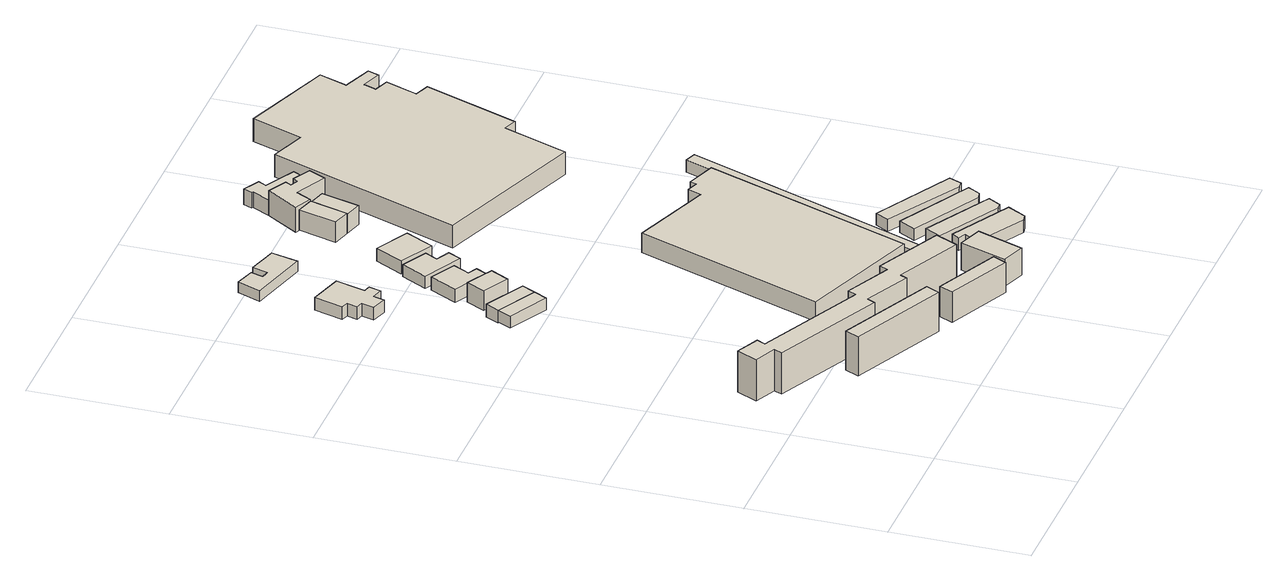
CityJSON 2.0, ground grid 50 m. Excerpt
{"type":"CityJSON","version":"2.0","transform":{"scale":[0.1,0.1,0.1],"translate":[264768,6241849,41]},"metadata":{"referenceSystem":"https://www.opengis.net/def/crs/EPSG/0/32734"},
"CityObjects":{
"building1":{"type":"Building","attributes":{"building":"apartments","building:levels":"3","building:flats":"6","footprint":{"type":"Polygon"},"plus_code":"C3X4XHXC+XXV","ground_height":65,"building_height":9.7,"roof_height":74.7},"geometry":[{"type":"Solid","lod":"1","boundaries":[[[[0,1,2,3]],[[1,4,5,2]],[[4,6,7,5]],[[6,0,3,7]],[[3,2,5,7]],[[6,4,1,0]]]]}]},
"building2":{"type":"Building","attributes":{"building":"apartments","building:levels":"3","building:flats":"22","footprint":{"type":"Polygon"},"plus_code":"C3X7XRX8+XVR","ground_height":59.26,"building_height":9.7,"roof_height":68.96},"geometry":[{"type":"Solid","lod":"1","boundaries":[[[[8,9,10,11]],[[9,12,13,10]],[[12,14,15,13]],[[14,16,17,15]],[[16,18,19,17]],[[18,20,21,19]],[[20,22,23,21]],[[22,24,25,23]],[[24,26,27,25]],[[26,28,29,27]],[[28,30,31,29]],[[30,32,33,31]],[[32,34,35,33]],[[34,36,37,35]],[[36,38,39,37]],[[38,8,11,39]],[[11,10,13,15,17,19,21,23,25,27,29,31,33,35,37,39]],[[38,36,34,32,30,28,26,24,22,20,18,16,14,12,9,8]]]]}]},
"building3":{"type":"Building","attributes":{"building":"apartments","building:levels":"3","building:flats":"4","footprint":{"type":"Polygon"},"plus_code":"C4XWX5XC+XXV","ground_height":62.28,"building_height":9.7,"roof_height":71.98},"geometry":[{"type":"Solid","lod":"1","boundaries":[[[[40,41,42,43]],[[41,44,45,42]],[[44,46,47,45]],[[46,40,43,47]],[[43,42,45,47]],[[46,44,41,40]]]]}]},
"building4":{"type":"Building","attributes":{"address":"39 Queens Park Road Woodstock Cape Town","building":"house","building:levels":"1","footprint":{"type":"Polygon"},"plus_code":"C2XQX9XJ+XCR","ground_height":54.56,"building_height":4.1,"roof_height":58.66},"geometry":[{"type":"Solid","lod":"1","boundaries":[[[[48,49,50,51]],[[49,52,53,50]],[[52,54,55,53]],[[54,48,51,55]],[[51,50,53,55]],[[54,52,49,48]]]]}]},
"building5":{"type":"Building","attributes":{"address":"37 Queens Park Road Woodstock Cape Town","building":"house","building:levels":"1","footprint":{"type":"Polygon"},"plus_code":"C2XVXXXR+X7R","ground_height":54.56,"building_height":4.1,"roof_height":58.66},"geometry":[{"type":"Solid","lod":"1","boundaries":[[[[56,57,55,51]],[[57,58,59,55]],[[58,60,61,59]],[[60,56,51,61]],[[51,55,59,61]],[[60,58,57,56]]]]}]},
"building6":{"type":"Building","attributes":{"address":"114 Upper Balfour Street Woodstock Cape Town","building":"house","building:levels":"1","footprint":{"type":"Polygon"},"plus_code":"C2XFXVXF+X8X","ground_height":50.2,"building_height":4.1,"roof_height":54.3},"geometry":[{"type":"Solid","lod":"1","boundaries":[[[[62,63,64,65]],[[63,66,67,64]],[[66,68,69,67]],[[68,70,71,69]],[[70,72,73,71]],[[72,74,75,73]],[[74,76,77,75]],[[76,78,79,77]],[[78,80,81,79]],[[80,82,83,81]],[[82,84,85,83]],[[84,62,65,85]],[[65,64,67,69,71,73,75,77,79,81,83,85]],[[84,82,80,78,76,74,72,70,68,66,63,62]]]]}]},
"building7":{"type":"Building","attributes":{"address":"35 Queens Park Road Woodstock Cape Town","building":"house","building:levels":"2","footprint":{"type":"Polygon"},"plus_code":"C3X5XFXP+X7X","ground_height":53.55,"building_height":6.9,"roof_height":60.45},"geometry":[{"type":"Solid","lod":"1","boundaries":[[[[86,87,88,89]],[[87,90,91,88]],[[90,92,93,91]],[[92,86,89,93]],[[89,88,91,93]],[[92,90,87,86]]]]}]},
"building8":{"type":"Building","attributes":{"address":"33 Queens Park Road Woodstock Cape Town","building":"house","building:levels":"1","footprint":{"type":"Polygon"},"plus_code":"C3XCX3X8+XQV","ground_height":52.78,"building_height":4.1,"roof_height":56.88},"geometry":[{"type":"Solid","lod":"1","boundaries":[[[[94,95,96,97]],[[95,98,99,96]],[[98,100,101,99]],[[100,102,103,101]],[[102,104,105,103]],[[104,94,97,105]],[[97,96,99,101,103,105]],[[104,102,100,98,95,94]]]]}]},
"building9":{"type":"Building","attributes":{"building":"apartments","building:levels":"3","building:flats":"4","footprint":{"type":"Polygon"},"plus_code":"C6X4XMXR+XXW","ground_height":59.41,"building_height":9.7,"roof_height":69.11},"geometry":[{"type":"Solid","lod":"1","boundaries":[[[[106,107,108,109]],[[107,110,111,108]],[[110,112,113,111]],[[112,106,109,113]],[[109,108,111,113]],[[112,110,107,106]]]]}]},
"building10":{"type":"Building","attributes":{"address":"40 Queens Park Road Salt River Cape Town","building":"house","building:levels":"1","footprint":{"type":"Polygon"},"plus_code":"C3X8X2X9+XMR","ground_height":47.95,"building_height":4.1,"roof_height":52.05},"geometry":[{"type":"Solid","lod":"1","boundaries":[[[[114,115,116,117]],[[115,118,119,116]],[[118,120,121,119]],[[120,122,123,121]],[[122,124,125,123]],[[124,126,127,125]],[[126,128,129,127]],[[128,114,117,129]],[[117,116,119,121,123,125,127,129]],[[128,126,124,122,120,118,115,114]]]]}]},
"building11":{"type":"Building","attributes":{"address":"31 Queens Park Road Woodstock Cape Town","building":"house","building:levels":"1","footprint":{"type":"Polygon"},"plus_code":"C3XPXHXF+X6W","ground_height":51.84,"building_height":4.1,"roof_height":55.94},"geometry":[{"type":"Solid","lod":"1","boundaries":[[[[130,131,132,133]],[[131,134,135,132]],[[134,136,137,135]],[[136,138,139,137]],[[138,140,141,139]],[[140,130,133,141]],[[133,132,135,137,139,141]],[[140,138,136,134,131,130]]]]}]},
"building12":{"type":"Building","attributes":{"address":"29 Queens Park Road Woodstock Cape Town","building":"house","building:levels":"1","footprint":{"type":"Polygon"},"plus_code":"C4X8X3XC+XWV","ground_height":50.14,"building_height":4.1,"roof_height":54.24},"geometry":[{"type":"Solid","lod":"1","boundaries":[[[[142,143,144,145]],[[143,146,147,144]],[[146,148,149,147]],[[148,142,145,149]],[[145,144,147,149]],[[148,146,143,142]]]]}]},
"building13":{"type":"Building","attributes":{"address":"47A Queens Park Road Salt River Cape Town","building":"industrial","building:levels":"2","footprint":{"type":"Polygon"},"plus_code":"C6XHXMXW+X4W","ground_height":46.08,"building_height":6.9,"roof_height":52.98},"geometry":[{"type":"Solid","lod":"1","boundaries":[[[[150,151,152,153]],[[151,154,155,152]],[[154,156,157,155]],[[156,158,159,157]],[[158,160,161,159]],[[160,162,163,161]],[[162,164,165,163]],[[164,150,153,165]],[[153,152,155,157,159,161,163,165]],[[164,162,160,158,156,154,151,150]]]]}]},
"building14":{"type":"Building","attributes":{"address":"113 Upper Balfour Street Salt River Cape Town","building":"house","building:levels":"2","footprint":{"type":"Polygon"},"plus_code":"C4XVXJXW+X2X","ground_height":48.67,"building_height":6.9,"roof_height":55.57},"geometry":[{"type":"Solid","lod":"1","boundaries":[[[[166,167,168,169,170,171]],[[167,172,173,169,168]],[[172,174,175,173]],[[174,166,171,170,175]],[[170,169,173,175]],[[174,172,167,166]]]]}]},
"building15":{"type":"Building","attributes":{"building":"warehouse","building:levels":"1","footprint":{"type":"Polygon"},"plus_code":"C8X2XHXH+XCX","ground_height":48.21,"building_height":4.1,"roof_height":52.31},"geometry":[{"type":"Solid","lod":"1","boundaries":[[[[176,177,178,179]],[[177,180,181,178]],[[180,182,183,181]],[[182,184,185,183]],[[184,186,187,185]],[[186,188,189,187]],[[188,190,191,189]],[[190,176,179,191]],[[179,178,181,183,185,187,189,191]],[[190,188,186,184,182,180,177,176]]]]}]},
"building16":{"type":"Building","attributes":{"address":"115 Upper Balfour Street Salt River Cape Town","building":"house","building:levels":"2","footprint":{"type":"Polygon"},"plus_code":"C5X6X8X5+X3V","ground_height":48.25,"building_height":6.9,"roof_height":55.15},"geometry":[{"type":"Solid","lod":"1","boundaries":[[[[167,166,171,168]],[[166,192,193,171]],[[192,194,195,193]],[[194,167,168,195]],[[168,171,193,195]],[[194,192,166,167]]]]}]},
"building17":{"type":"Building","attributes":{"building":"warehouse","building:levels":"1","footprint":{"type":"Polygon"},"plus_code":"C8X7XVXJ+X9X","ground_height":47.34,"building_height":4.1,"roof_height":51.44},"geometry":[{"type":"Solid","lod":"1","boundaries":[[[[196,197,198,199]],[[197,200,201,198]],[[200,202,203,201]],[[202,204,205,203]],[[204,196,199,205]],[[199,198,201,203,205]],[[204,202,200,197,196]]]]}]},
"building18":{"type":"Building","attributes":{"building":"warehouse","building:levels":"1","footprint":{"type":"Polygon"},"plus_code":"C8XFX9X9+X3W","ground_height":47.21,"building_height":4.1,"roof_height":51.31},"geometry":[{"type":"Solid","lod":"1","boundaries":[[[[206,207,208,209]],[[207,210,211,208]],[[210,212,213,211]],[[212,214,215,213]],[[214,206,209,215]],[[209,208,211,213,215]],[[214,212,210,207,206]]]]}]},
"building19":{"type":"Building","attributes":{"building":"warehouse","building:levels":"1","footprint":{"type":"Polygon"},"plus_code":"C7XXX4XF+XPX","ground_height":46.12,"building_height":4.1,"roof_height":50.22},"geometry":[{"type":"Solid","lod":"1","boundaries":[[[[216,217,218,219]],[[217,220,221,218]],[[220,222,223,221]],[[222,216,219,223]],[[219,218,221,223]],[[222,220,217,216]]]]}]},
"building20":{"type":"Building","attributes":{"address":"25A Queens Park Road Salt River Cape Town","building":"house","building:levels":"2","footprint":{"type":"Polygon"},"plus_code":"C5XHXJXW+X7W","ground_height":47.67,"building_height":6.9,"roof_height":54.57},"geometry":[{"type":"Solid","lod":"1","boundaries":[[[[224,225,226,227,228]],[[225,229,230,226]],[[229,231,232,230]],[[231,233,234,232]],[[233,235,236,237,234]],[[235,238,239,240,237,236]],[[238,241,242,240,239]],[[241,243,244,242]],[[243,245,246,247,244]],[[245,224,228,227,247,246]],[[227,226,230,232,234,237,240,242,244,247]],[[245,243,241,238,235,233,231,229,225,224]]]]}]},
"building21":{"type":"Building","attributes":{"building":"warehouse","building:levels":"1","footprint":{"type":"Polygon"},"plus_code":"C8XJXPXM+X2V","ground_height":47.06,"building_height":4.1,"roof_height":51.16},"geometry":[{"type":"Solid","lod":"1","boundaries":[[[[248,249,250,251]],[[249,252,253,250]],[[252,254,255,253]],[[254,256,257,255]],[[256,248,251,257]],[[251,250,253,255,257]],[[256,254,252,249,248]]]]}]},
"building22":{"type":"Building","attributes":{"address":"25 Queens Park Road Salt River Cape Town","building":"house","building:levels":"1","footprint":{"type":"Polygon"},"plus_code":"C5XMXFX6+XHV","ground_height":46.91,"building_height":4.1,"roof_height":51.01},"geometry":[{"type":"Solid","lod":"1","boundaries":[[[[224,245,246,228]],[[245,238,239,246]],[[238,235,236,239]],[[235,258,259,236]],[[258,260,261,259]],[[260,262,263,261]],[[262,264,265,263]],[[264,266,267,265]],[[266,268,269,267]],[[268,224,228,269]],[[228,246,239,236,259,261,263,265,267,269]],[[268,266,264,262,260,258,235,238,245,224]]]]}]},
"building23":{"type":"Building","attributes":{"address":"33 Brickfield Road Salt River Cape Town","building":"industrial","building:levels":"2","footprint":{"type":"Polygon"},"plus_code":"C7XJX8X2+X5X","ground_height":43.79,"building_height":6.9,"roof_height":50.69},"geometry":[{"type":"Solid","lod":"1","boundaries":[[[[270,271,272,273]],[[271,274,275,272]],[[274,276,277,275]],[[276,278,279,277]],[[278,280,281,279]],[[280,282,283,281]],[[282,284,285,283]],[[284,286,287,285]],[[286,288,289,287]],[[288,290,291,289]],[[290,292,293,291]],[[292,294,295,293]],[[294,296,297,295]],[[296,298,299,297]],[[298,300,301,299]],[[300,270,273,301]],[[273,272,275,277,279,281,283,285,287,289,291,293,295,297,299,301]],[[300,298,296,294,292,290,288,286,284,282,280,278,276,274,271,270]]]]}]}
},
"vertices":[
[513,147,187],[537,197,187],[537,197,337],[513,147,337],[178,364,187],[178,364,337],[154,313,187],[154,313,337],
[918,216,122],[957,298,122],[957,298,280],[918,216,280],[708,416,122],[708,416,280],[693,385,122],[693,385,280],[522,466,122],[522,466,280],[507,435,122],[507,435,280],[109,623,122],[109,623,280],[124,654,122],[124,654,280],[37,695,122],[37,695,280],[1,619,122],[1,619,280],[82,581,122],[82,581,280],[68,551,122],[68,551,280],[476,359,122],[476,359,280],[490,388,122],[490,388,280],[660,307,122],[660,307,280],[672,332,122],[672,332,280],
[833,60,194],[594,170,194],[594,170,310],[833,60,310],[571,120,194],[571,120,310],[809,10,194],[809,10,310],
[212,1585,132],[186,1535,132],[186,1535,177],[212,1585,177],[336,1457,132],[336,1457,177],[362,1506,132],[362,1506,177],
[212,1585,128],[362,1506,128],[388,1556,128],[388,1556,177],[238,1635,128],[238,1635,177],
[301,2176,85],[175,2212,85],[175,2212,133],[301,2176,133],[144,2105,85],[144,2105,133],[173,2097,85],[173,2097,133],[161,2058,85],[161,2058,133],[187,2051,85],[187,2051,133],[174,2005,85],[174,2005,133],[231,1988,85],[231,1988,133],[243,2028,85],[243,2028,133],[284,2016,85],[284,2016,133],[297,2061,85],[297,2061,133],[270,2068,85],[270,2068,133],
[422,1675,120],[324,1728,120],[324,1728,195],[422,1675,195],[288,1660,120],[288,1660,195],[386,1608,120],[386,1608,195],
[380,1871,108],[327,1771,108],[327,1771,159],[380,1871,159],[456,1704,108],[456,1704,159],[477,1745,108],[477,1745,159],[443,1763,108],[443,1763,159],[474,1822,108],[474,1822,159],
[1022,173,177],[932,205,177],[932,205,281],[1022,173,281],[872,34,177],[872,34,281],[961,3,177],[961,3,281],
[446,2448,70],[337,2479,70],[337,2479,110],[446,2448,110],[319,2422,70],[319,2422,110],[290,2429,70],[290,2429,110],[304,2474,70],[304,2474,110],[232,2496,70],[232,2496,110],[198,2410,70],[198,2410,110],[421,2349,70],[421,2349,110],
[394,1897,102],[539,1821,102],[539,1821,149],[394,1897,149],[564,1869,102],[564,1869,149],[513,1896,102],[513,1896,149],[538,1941,102],[538,1941,149],[444,1991,102],[444,1991,149],
[671,2049,83],[545,2115,83],[545,2115,132],[671,2049,132],[490,2012,83],[490,2012,132],[617,1946,83],[617,1946,132],
[1127,465,45],[1404,1226,45],[1404,1226,120],[1127,465,120],[1295,1265,45],[1295,1265,120],[1287,1241,45],[1287,1241,120],[1245,1256,45],[1245,1256,120],[1227,1206,45],[1227,1206,120],[927,1315,45],[927,1315,120],[676,628,45],[676,628,120],
[710,2271,68],[749,2410,68],[749,2410,141],[749,2410,146],[710,2271,146],[710,2271,141],[683,2429,68],[683,2429,146],[644,2289,68],[644,2289,146],
[1472,213,64],[1248,337,64],[1248,337,113],[1472,213,113],[1232,309,64],[1232,309,113],[1258,295,64],[1258,295,113],[1237,258,64],[1237,258,113],[1243,234,64],[1243,234,113],[1408,140,64],[1408,140,113],[1434,144,64],[1434,144,113],
[777,2252,68],[777,2252,141],[816,2392,68],[816,2392,141],
[1521,297,61],[1269,436,61],[1269,436,104],[1521,297,104],[1237,378,61],[1237,378,104],[1471,249,61],[1471,249,104],[1495,252,61],[1495,252,104],
[1570,384,59],[1291,534,59],[1291,534,103],[1570,384,103],[1257,472,59],[1257,472,103],[1519,332,59],[1519,332,103],[1545,338,59],[1545,338,103],
[1149,340,45],[1514,1320,45],[1514,1320,92],[1149,340,92],[1473,1335,45],[1473,1335,92],[1108,355,45],[1108,355,92],
[788,2568,40],[711,2449,40],[711,2449,136],[788,2568,136],[788,2568,100],[774,2420,40],[774,2420,136],[803,2474,40],[803,2474,136],[921,2417,40],[921,2417,136],[953,2479,40],[953,2479,100],[953,2479,136],[886,2515,40],[886,2515,100],[886,2515,136],[873,2497,40],[873,2497,136],[845,2510,40],[845,2510,136],[857,2531,40],[857,2531,100],[857,2531,136],
[1611,463,56],[1318,624,56],[1318,624,102],[1611,463,102],[1290,575,56],[1290,575,102],[1564,414,56],[1564,414,102],[1592,417,56],[1592,417,102],
[988,2546,40],[988,2546,100],[875,2607,40],[875,2607,100],[891,2636,40],[891,2636,100],[830,2669,40],[830,2669,100],[815,2637,40],[815,2637,100],[822,2634,40],[822,2634,100],
[1620,2657,10],[1280,2780,10],[1280,2780,97],[1620,2657,97],[1212,2594,10],[1212,2594,97],[1080,2642,10],[1080,2642,97],[821,1938,10],[821,1938,97],[1391,1730,10],[1391,1730,97],[1478,1967,10],[1478,1967,97],[1527,1949,10],[1527,1949,97],[1655,2295,10],[1655,2295,97],[1600,2316,10],[1600,2316,97],[1643,2433,10],[1643,2433,97],[1587,2453,10],[1587,2453,97],[1604,2498,10],[1604,2498,97],[1677,2471,10],[1677,2471,97],[1693,2513,10],[1693,2513,97],[1582,2554,10],[1582,2554,97]
]}
